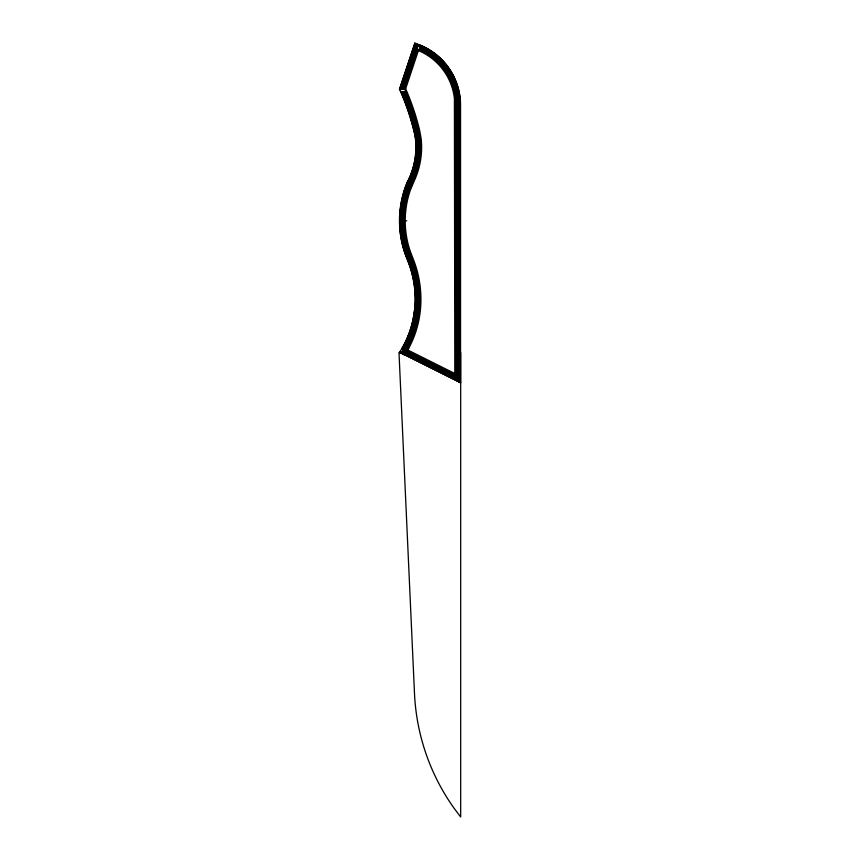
<?xml version="1.0" encoding="UTF-8"?>
<svg xmlns="http://www.w3.org/2000/svg" width="860" height="860" viewBox="0 0 860 860"><rect width="100%" height="100%" fill="white"/><g stroke="black" fill="none" stroke-linecap="round" stroke-linejoin="round"><path stroke-width="1.29" d="M460.68 352.6L460.68 817L454.177 808.379A214.473 214.473 0 0 1 414.498 693.525L398.997 352.6L401.534 352.6M400.029 89.042L415.1 43.817L420.637 45.816A64.478 64.478 0 0 1 460.057 104.619L460.057 382.001L400.362 352.159M400.427 89.031L415.337 44.301L420.497 46.16M400.921 88.999L415.616 44.892L420.314 46.58A63.651 63.651 0 0 1 459.219 104.641L459.229 380.658L401.555 351.826M401.491 88.978L415.96 45.591L420.11 47.085A63.113 63.113 0 0 1 458.681 104.662L458.681 379.787L402.329 351.611M402.158 88.945L416.347 46.386M402.91 88.913L416.788 47.289M403.748 88.87L417.272 48.289M404.662 88.827L417.799 49.396M407.726 350.084L408.693 348.375A102.501 102.501 0 0 0 420.701 306.461A109.736 109.736 0 0 0 414.025 261.085L410.285 251.356A94.525 94.525 0 0 1 410.285 190.275L414.165 181.095A80.775 80.775 0 0 0 421.196 138.911L419.605 130.139A248.959 248.959 0 0 0 406.361 90.386L405.651 88.784L418.379 50.59L414.703 43M405.501 90.751A248.035 248.035 0 0 1 418.702 130.355L420.271 139.008A79.851 79.851 0 0 1 413.327 180.707L409.403 189.974A95.46 95.46 0 0 0 409.403 251.657L413.155 261.408A108.811 108.811 0 0 1 419.777 306.396A101.566 101.566 0 0 1 407.877 347.935L406.554 350.418L455.736 375.003L455.327 98.298A60.135 60.135 0 0 0 418.96 49.805M404.264 354.815L399.459 352.417L401.469 349.192A96.621 96.621 0 0 0 414.466 310.191M399.459 352.417L407.877 350.041L454.8 373.509L460.659 382.99L455.133 379.367M399.341 89.075L405.651 88.784M405.221 220.816L406.758 220.816M418.379 50.59L418.594 50.665A59.2 59.2 0 0 1 454.402 98.406L454.8 373.509M404.221 351.073L457.359 377.647L456.95 98.115A61.77 61.77 0 0 0 419.594 48.3M403.211 351.353L458.068 378.776L458.068 104.683A62.5 62.5 0 0 0 419.873 47.644M400.9 352.009L459.681 381.399L459.681 104.63A64.102 64.102 0 0 0 420.497 46.16M399.954 352.277L460.347 382.474L460.347 104.608A64.758 64.758 0 0 0 420.755 45.548L414.918 43.452L399.717 89.064L401.265 92.579A243.498 243.498 0 0 1 415.154 135.461A75.207 75.207 0 0 1 407.371 182.341A100.072 100.072 0 0 0 407.382 259.322A104.168 104.168 0 0 1 415.165 306.096A96.965 96.965 0 0 1 401.76 349.375M399.663 352.353L460.551 382.797L460.551 104.608A64.962 64.962 0 0 0 420.83 45.365L414.8 43.183L399.502 89.064L401.082 92.654A243.273 243.273 0 0 1 414.961 135.504A75.013 75.013 0 0 1 407.178 182.255A100.276 100.276 0 0 0 407.188 259.397A103.974 103.974 0 0 1 414.961 306.085A96.761 96.761 0 0 1 401.588 349.267M407.877 347.935L408.693 348.375M404.006 91.396A246.401 246.401 0 0 1 417.121 130.742L418.648 139.169A78.217 78.217 0 0 1 411.843 180.019L410.102 183.524A97.04 97.04 0 0 0 407.866 252.184L411.628 261.977A107.177 107.177 0 0 1 418.143 306.289A99.943 99.943 0 0 1 404.329 350.901M404.716 91.095A247.175 247.175 0 0 1 417.874 130.559L419.422 139.094A78.991 78.991 0 0 1 412.542 180.353L408.597 189.695A96.309 96.309 0 0 0 408.597 251.937L412.359 261.698A107.951 107.951 0 0 1 418.917 306.343A100.717 100.717 0 0 1 407.124 347.537L405.329 350.762L456.585 376.39L456.176 98.201A60.985 60.985 0 0 0 419.293 49.02M403.362 91.676A245.702 245.702 0 0 1 416.433 130.903L417.949 139.245A77.507 77.507 0 0 1 411.209 179.729L409.457 183.244A97.75 97.75 0 0 0 407.21 252.41L410.972 262.214A106.468 106.468 0 0 1 417.444 306.246A99.244 99.244 0 0 1 403.727 350.536M402.792 91.923A245.358 245.358 0 0 1 416.788 135.17A76.938 76.938 0 0 1 410.65 179.471L408.887 182.997A98.427 98.427 0 0 0 408.93 258.72A105.78 105.78 0 0 1 416.82 306.203A98.62 98.62 0 0 1 403.19 350.224M401.534 92.461A243.821 243.821 0 0 1 415.444 135.418A75.54 75.54 0 0 1 409.392 178.891L407.629 182.449A99.792 99.792 0 0 0 407.651 259.215A104.447 104.447 0 0 1 415.455 306.106A97.255 97.255 0 0 1 402.007 349.525M401.878 92.31A244.24 244.24 0 0 1 415.81 135.343A75.916 75.916 0 0 1 409.736 179.052L407.973 182.6A99.416 99.416 0 0 0 407.995 259.086A104.812 104.812 0 0 1 415.821 306.138A97.621 97.621 0 0 1 402.329 349.708M402.297 92.138A244.756 244.756 0 0 1 416.262 135.267A76.389 76.389 0 0 1 410.156 179.245L408.392 182.782A98.965 98.965 0 0 0 408.425 258.914A105.253 105.253 0 0 1 416.283 306.171A98.083 98.083 0 0 1 402.727 349.945"/></g></svg>
